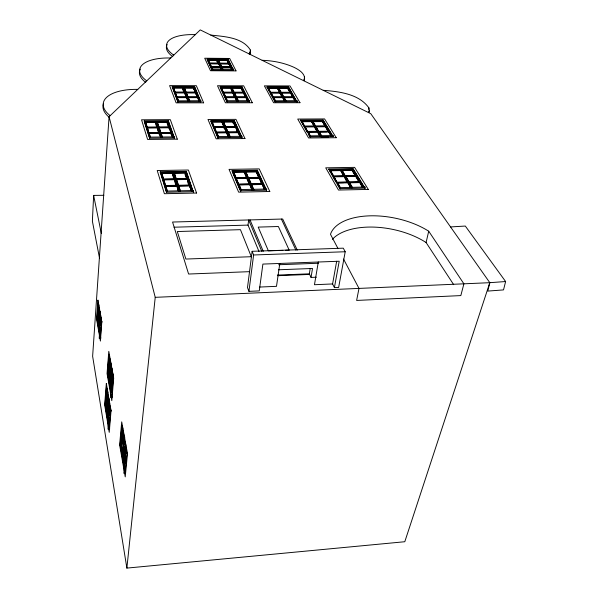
<?xml version="1.0" encoding="UTF-8"?>
<svg xmlns="http://www.w3.org/2000/svg" width="598" height="598" viewBox="0 0 598 598"><rect width="100%" height="100%" fill="white"/><g stroke="black" fill="none" stroke-linecap="round" stroke-linejoin="round"><path stroke-width="0.9" d="M103.843 195.299L93.639 195.404L92.384 221.185L99.567 258.411M174.123 137.144L168.337 120.796L144.305 120.916L144.268 121.454L168.3 121.334L173.779 136.83M145.62 122.553L145.658 122.014L155.659 121.962L157.326 127.628L147.243 127.695L145.62 122.553L155.63 122.5L157.326 127.628M147.31 127.92L157.401 127.86L159.135 133.077L148.962 133.16L145.658 122.014M159.135 134.408L159.165 132.532L157.438 127.314L147.347 127.374L149.029 133.391L159.21 133.309L160.384 136.852M155.555 123.584L155.659 121.962M157.341 121.947L159.061 127.075L169.099 127.008L167.298 121.895L157.341 121.947L157.311 122.493L167.261 122.441L168.756 126.701M157.334 128.944L157.438 127.314M159.135 127.299L160.884 132.517L171.006 132.442L169.174 127.239L159.135 127.299L159.098 127.845L169.137 127.778L170.662 132.121M169.122 133.003L160.847 133.062L160.884 132.517M172.68 137.219L171.088 132.674L160.959 132.749L160.922 133.294L171.043 133.219L172.374 137.009M109.075 116.707L92.63 356.266L126.873 568.1L404.794 541.728L489.807 282.682L370.775 113.68L200.255 29.9L109.075 116.707L155.226 297.333L126.873 568.1M99.492 333.579L96.928 318.913L98.035 303.022L101.466 322.083L100.292 338.162L100.853 338.147M166.326 191.943L160.234 171.79L186.232 171.364L193.371 192.272M163.306 178.772L161.714 173.001L172.538 172.822L174.541 178.869L163.62 179.064L161.714 173.001M100.045 333.564L97.474 318.898L98.558 304.771M98.528 313.801L98.177 318.719L99.186 324.445L98.64 324.46L97.638 318.734L98.094 312.171L98.64 312.163M98.954 307.738L98.722 311.05L99.739 316.746L99.193 316.761L98.177 311.057L98.64 304.434L98.932 306.056M98.64 324.46L99.111 317.874L99.657 317.859M99.193 316.761L99.604 310.938M100.262 330.515L99.709 330.53L98.685 324.714L99.156 318.129L99.702 318.114L100.001 319.773M100.27 322.8L99.238 317.015L99.649 311.192M100.113 329.685L99.231 324.707L99.545 319.511M100.815 322.785L99.784 317L100.143 312.014M167.298 121.895L167.186 123.517L168.083 126.073M163.665 179.908L163.703 179.333L174.631 179.138L176.679 185.305L176.634 185.881L174.586 179.714L163.665 179.908L165.609 186.098M168.3 121.334L168.337 120.796M100.927 322.21L101.226 318.031M169.062 128.862L169.174 127.239M177.987 102.325L172.209 86.605L194.529 86.665L200.921 101.78L178.025 101.802L172.209 86.605M166.939 190.314L165.743 185.791L176.769 185.582L178.593 191.083M173.45 88.138L173.487 87.622L182.779 87.637L184.543 92.668L175.184 92.653L173.45 88.138L182.734 88.153L184.543 92.668M170.968 134.311L171.088 132.674M186.456 97.452L184.662 92.346L175.296 92.339L175.259 92.854L184.618 92.862L186.456 97.452L177.023 97.452L175.55 93.624M188.138 101.025L186.583 97.138L177.143 97.138L177.105 97.653L186.539 97.653L187.787 100.77M174.384 138.549L174.429 138.003L149.724 138.22L144.305 120.916M174.496 179.445L172.538 172.822M186.292 179.228L176.335 179.407L174.317 173.36L174.362 172.792L185.126 172.613L187.196 179.213L185.126 172.613M174.504 180.858L174.631 179.138M182.734 88.153L182.779 87.637M176.335 179.407L174.362 172.792M188.534 185.649L178.488 185.843L176.425 179.677L176.47 179.108L187.338 178.914L189.499 185.059L178.533 185.268L176.47 179.108M250.42 50.068L249.964 54.089L250.42 50.068C242.549 37.308 224.34 36.575 210.81 35.073M110.862 392.58L107.461 373.279L108.926 354.756L113.224 378.422L111.669 397.177L112.267 397.154M108.507 425.298L105.054 404.614L106.459 386.831L110.608 410.908L109.113 428.893L109.696 428.863M111.295 391.638L108.044 373.257L109.441 355.661M108.492 421.672L105.629 404.584L106.9 388.58M109.554 355.758L108.881 364.234L112.162 382.496M106.429 395.951L107.005 388.715M110.376 376.777L110.099 380.186L109.509 380.208L108.253 373.115L108.858 365.475L109.449 365.453M111.034 368.622L110.824 371.209L110.234 371.231L108.963 364.175L109.584 356.445M107.917 407.993L107.618 411.678L107.042 411.701L105.831 404.495L106.414 397.154L106.99 397.132M109.621 414.698L106.511 395.913L107.102 388.483L107.872 392.953M109.778 378.414L108.836 373.092L109.314 367.15M110.667 370.326L109.554 364.152L109.965 359.002M178.286 190.874L176.769 185.582M184.535 93.901L184.662 92.346M178.488 185.843L178.533 185.268M180.155 190.837L178.623 185.544L189.596 185.335L191.524 190.814M186.195 92.869L186.24 92.346L195.553 92.361L197.43 97.452L188.041 97.452L186.195 92.869L195.509 92.877L197.43 97.452M107.311 409.877L106.399 404.472L106.84 398.963M108.006 401.265L107.087 395.883L107.461 391.249M109.509 380.208L110.129 372.532L108.858 365.475M110.234 371.231L110.862 363.472L110.062 359.077M107.042 411.701L107.633 404.338L106.414 397.154M108.335 395.637L107.737 403.089L108.313 403.059L108.544 400.271M109.569 380.522L110.182 372.846L111.475 380.036L110.839 387.743L109.569 380.522L110.152 380.5L111.273 386.816M112.461 375.245L112.177 378.706L111.579 378.728L110.286 371.545L110.914 363.778M108.328 419.355L107.094 412.022L107.685 404.659L108.933 411.962L108.38 419.684L108.799 422.173M108.395 395.958L107.79 403.411L108.365 403.381L108.769 398.418M110.152 380.5L110.705 373.675M112.177 378.706L110.884 371.522L111.37 365.483M108.597 417.494L107.67 412L108.193 405.549M186.456 98.7L186.583 97.138M189.065 99.986L188.168 97.138L197.564 97.138L199.194 101.017M111.579 378.728L112.147 371.799M109.643 403.231L109.09 411.035L109.673 411.005L110.084 406.02M111.549 391.735L110.899 388.065L111.527 380.358L112.125 380.335L111.774 384.611M112.207 372.12L111.639 379.05L112.132 381.793M109.113 417.808L108.963 419.654L108.38 419.684M109.344 415.034L109.494 413.188M112.237 379.027L112.73 372.965M193.072 191.427L186.232 171.364M193.453 89.207L193.58 87.667L184.341 87.644L186.157 92.152L195.471 92.159L195.426 92.675L186.113 92.668L184.603 88.908M200.166 100.621L194.529 86.665M189.14 184.752L187.338 178.914M195.426 93.908L195.553 92.361M189.446 187.054L189.596 185.335M198.82 100.763L197.564 97.138M120.116 444.815L121.872 425.627L126.955 453.605L125.079 473.011L120.116 444.815L120.744 444.785L122.343 427.421M209.808 63.62L208.306 59.83L216.969 59.905L218.569 63.186L218.524 63.68L209.808 63.62L208.261 60.323L216.924 60.398L218.524 63.68M211.049 66.266L209.92 63.268L218.636 63.336L220.206 67.155M122.964 452.23L121.626 444.71L122.276 437.676M123.831 442.939L122.478 435.456L122.889 431.001M212.305 68.934L209.92 63.268M212.253 70.489L207.132 58.97L227.965 59.15L233.534 70.123L212.297 69.996M123.285 445.525L124.803 454.017L124.048 461.985L122.538 453.471L123.218 445.159L121.723 436.832M123.36 450.414L123.106 453.067L122.47 453.097L120.998 444.748L121.626 444.71M124.063 442.879L124.234 441.092M124.69 461.948L123.173 453.434L123.838 446.377M125.274 450.929L124.048 444.142L124.72 436.996M124.937 452.664L125.7 444.591M124.728 465.842L124.115 462.366L124.87 454.398L125.52 454.36M125.774 444.964L125.004 453.045L125.647 453.007L126.163 447.625M125.58 452.626L125.834 449.935M125.064 464.063L125.266 457.014M216.969 59.905L216.835 61.377L217.627 63.022M212.111 122.194L212.163 121.663L221.88 121.611L224.063 127.195L214.271 127.254L212.111 122.194L221.828 122.142L224.063 127.195M218.382 60.413L218.434 59.92L227.061 59.994L228.66 63.762L219.989 63.694L218.382 60.413L227.008 60.48L228.66 63.762M219.802 66.326L218.636 63.336M221.275 66.333L218.434 59.92M214.271 127.254L212.163 121.663M214.368 127.479L214.42 126.948L224.22 126.881L226.44 132.562L216.566 132.636L214.368 127.479L224.168 127.419L226.44 132.562M221.26 69.331L220.326 66.812L211.557 66.752L212.746 69.278M222.74 69.338L221.806 66.819L230.536 66.879L231.897 69.57M220.131 86.725L227.173 101.757L249.575 101.742L241.981 86.777L220.131 86.725L220.086 87.233L241.928 87.286L248.671 100.599M216.566 132.636L214.42 126.948M223.458 92.712L221.41 87.727L230.507 87.749L232.674 92.212L232.615 92.72L223.458 92.712L221.709 88.982M223.555 92.907L223.6 92.398L232.772 92.406L234.917 97.459L225.685 97.459L223.555 92.907L232.712 92.922L234.917 97.459M227.008 60.48L227.061 59.994M233.085 69.839L227.965 59.15M221.828 122.142L221.88 121.611M230.409 67.23L228.787 63.41L220.109 63.343L221.731 66.67L230.462 66.729L230.409 67.23L222.553 67.17M236.943 100.987L235.074 97.145L225.835 97.145L225.782 97.661L235.014 97.661L236.509 100.733M223.465 122.134L223.517 121.603L233.183 121.551L235.455 127.12L225.715 127.18L223.465 122.134L233.13 122.082L235.455 127.12M224.056 128.488L224.22 126.881M231.501 69.39L230.536 66.879M225.715 127.18L223.517 121.603M225.812 127.404L225.872 126.873L235.619 126.806L237.929 132.472L228.107 132.547L225.812 127.404L235.56 127.344L237.929 132.472M232.615 92.72L230.507 87.749M226.433 133.862L226.605 132.248L216.723 132.322L218.644 136.815M231.979 88.257L232.031 87.749L241.084 87.771L243.274 92.735L234.162 92.72L231.979 88.257L241.031 88.28L243.274 92.735M228.107 132.547L225.872 126.873M229.542 135.761L228.264 132.233L238.094 132.158L240.164 136.628M232.712 92.922L232.772 92.406M234.162 92.72L232.031 87.749M234.259 92.922L234.311 92.406L243.431 92.421L245.658 97.459L236.472 97.459L234.259 92.922L243.379 92.929L245.658 97.459M235.014 97.661L235.074 97.145M233.011 123.143L233.183 121.551M238.071 100.733L236.629 97.145L245.815 97.145L247.751 100.98M241.218 136.329L234.147 120.46L210.81 120.579L218.061 137.615L242.033 137.405L241.966 137.944M235.56 127.344L235.619 126.806M241.031 88.28L241.084 87.771M266.2 189.342L257.297 170.213L232.114 170.624L232.054 171.185L257.23 170.774L265.736 189.08M241.928 87.286L241.981 86.777M235.709 177.486L233.594 171.813L244.081 171.641L246.712 177.584L236.135 177.77L233.594 171.813M239.761 136.426L238.094 132.158M243.379 92.929L243.431 92.421M236.188 178.6L236.255 178.032L246.832 177.845L249.448 184.468L238.781 184.677L236.188 178.6L246.765 178.413L249.448 184.468M247.31 100.733L245.815 97.145M166.58 192.399L166.73 191.083L193.528 190.53L193.348 191.838M177.965 101.959L178.107 100.748M238.781 184.677L236.255 178.032M240.882 189.596L238.961 184.378L249.643 184.169L252.035 189.573M240.598 191.285L232.114 170.624M246.645 178.144L244.081 171.641M245.845 171.611L245.778 172.172L256.206 172L258.941 177.927L256.273 171.439L245.845 171.611L248.424 178.114L258.067 177.942M246.765 178.413L246.832 177.845M250.569 182.921L248.611 177.815L259.136 177.628L261.857 184.229L259.136 177.628M251.967 190.142L249.643 184.169M258.994 251.511L248.021 225.102L248.656 219.959L261.819 251.354M256.206 172L256.273 171.439M269.152 91.262L267.052 86.845L288.453 86.897L297.124 102.213M257.23 170.774L257.297 170.213M270.311 92.025L268.33 87.831L277.24 87.854L279.752 92.271L279.685 92.772L270.715 92.765L268.33 87.831M270.827 92.959L270.887 92.451L279.864 92.466L282.353 97.459L273.316 97.459L270.827 92.959L279.797 92.974L282.353 97.459M252.124 251.302L247.497 287.571L248.932 291.346L259.263 290.897L262.888 264.084L339.201 261.236L334.409 287.638L338.64 287.459L345.21 251.751L343.297 248.17L252.124 251.302L253.612 254.98L248.932 291.346M264.114 189.118L262.051 183.93L251.437 184.139L253.844 189.536M275.11 100.711L273.488 97.153L282.533 97.153L284.7 100.957M279.266 92.04L277.24 87.854M281.195 92.78L290.12 92.787L290.187 92.279L287.601 87.876L278.735 87.861L278.668 88.362L287.533 88.377L289.686 92.055M266.506 190.747L266.581 190.171L240.665 190.71M279.797 92.974L279.864 92.466M200.853 101.944L201.01 100.733L178.144 100.853M284.2 100.703L282.533 97.153M295.285 100.95L293.057 97.153L284.057 97.153L283.99 97.661L292.983 97.661L294.769 100.703M287.533 88.377L287.601 87.876M296.197 100.651L288.453 86.897M292.871 97.467L290.307 92.481L281.374 92.466L283.938 96.951L292.938 96.958L292.871 97.467L284.775 97.467M292.983 97.661L293.057 97.153M233.467 70.302L233.639 69.129L212.387 68.994L212.148 70.265M307.409 132.569L300.607 120.131L323.025 120.019L333.243 136.598L310.242 136.8L300.607 120.131M279.827 263.374L276.493 286.337L259.562 287.055M304.352 125.961L301.968 121.185L311.304 121.14L314.242 126.081L314.159 126.604L305.615 126.664M304.763 126.664L301.968 121.185M317.284 131.859L314.376 126.298L304.965 126.357L304.89 126.888L314.294 126.828L317.284 131.859L308.665 131.926M307.806 131.934L304.965 126.357M320.109 135.94L317.501 131.553L308.015 131.627L307.933 132.158L317.418 132.083L319.594 135.739M314.159 126.604L311.304 121.14M310.16 137.338L310.242 136.8M314.294 126.828L314.376 126.298M315.744 126.597L312.874 121.132L322.158 121.08L325.185 126.014L325.103 126.537L315.744 126.597L313.217 122.358M317.418 132.083L317.501 131.553M328.309 131.769L325.319 126.23L315.953 126.29L318.876 131.844L326.598 131.784M321.193 135.724L319.093 131.538L328.534 131.47L331.217 135.843M325.103 126.537L322.158 121.08M332.667 136.337L323.025 120.019M327.868 131.052L325.319 126.23M331.128 136.374L328.534 131.47M316.394 277.203L311.035 277.427L309.338 273.824L310.22 268.465M330.148 171.955L328.878 169.055L352.992 168.658L364.982 188.131L364.877 188.691M311.035 277.427L312.515 268.465L278.376 269.788M318.308 261.939L314.466 284.723L332.585 283.953L334.409 287.638M343.715 182.644L337.22 182.764L333.886 176.29L344.007 176.104L347.423 182.569M343.76 176.403L340.404 170.056L330.365 170.221L333.736 176.029L343.857 175.849L343.76 176.403L341.002 176.447M240.575 190.859L240.8 189.559L266.73 189.028L266.484 190.321M355.526 176.193L352.08 169.862L342.093 170.026L342.004 170.572L351.983 170.408L355.526 176.193L346.377 176.358M346.99 181.829L344.007 176.104M345.465 176.373L342.093 170.026M359.293 182.338L355.78 175.894L345.711 176.074L345.614 176.627L355.683 176.447L359.293 182.338L354.681 182.427M304.464 76.439L304.188 80.723C306.363 74.159 299.194 69.914 294.276 67.462C284.229 62.82 273.159 60.69 262.141 60.293M350.264 187.346L347.677 182.278L337.466 182.472L340.524 187.757M351.983 170.408L352.08 169.862M363.92 187.129L352.992 168.658M332.585 283.953L336.674 261.251M355.683 176.447L355.78 175.894M362.216 187.107L359.555 182.046L349.396 182.241L352.543 187.51M275.401 100.688L275.035 101.929M368.592 109.307L368.899 107.872C358.92 93.849 339.201 91.539 323.234 90.305M368.861 112.484L369.325 110.331L368.899 107.872M310.138 136.957L310.407 135.731M453.68 284.663L426.09 242.526L428.714 231.209A59.897 30.692 11.5 0 0 369.661 215.841A59.897 30.692 11.5 0 0 330.477 234.274L337.87 248.312M333.131 136.748L333.415 135.537L310.474 135.851M505.616 281.538L489.807 282.682L487.789 291.077L503.516 289.91L505.616 281.538L465.311 226.051L450.548 226.934M340.075 188.789L340.404 187.518M364.847 188.273L365.199 187.01L340.479 187.652M368.637 112.618L369.325 110.331M303.597 80.663L304.561 78.63M249.089 53.88L250.263 52.056M109.613 428.37L107.969 429.125L109.419 410.961L110.869 410.729M112.177 396.661L110.503 397.393L112.013 378.467L113.5 378.242M100.778 337.75L99.208 338.326L100.748 316.125L100.449 314.473M101.952 321.679L100.367 322.24M170.729 58.013L170.751 58.013A38.997 16.303 8 0 0 146.742 80.857L146.734 80.872M110.196 115.638L110.182 115.653A41.912 18.71 7.1 0 1 137.764 89.394L137.794 89.364M195.262 34.654L195.284 34.654A36.859 14.614 8.6 0 0 173.771 55.128L173.771 55.113M226.978 101.974L227.285 100.718L249.695 100.703L249.359 101.952M149.575 138.415L149.792 137.114L174.511 136.905L174.257 138.198M296.944 101.907L297.341 100.673L275.461 100.793M217.859 137.809L218.165 136.523L242.153 136.322L241.809 137.6M125.371 472.801L123.816 473.287L125.64 453.68L127.247 453.396M124.115 462.366L124.758 462.329M122.538 453.471L123.173 453.434M124.803 454.017L125.453 453.979M123.345 443.806L123.98 443.776M124.048 444.142L123.412 444.179L123.793 434.103M121.843 435.486L122.478 435.456M109.03 410.714L109.621 410.684M110.608 410.908L111.198 410.878M107.094 412.022L107.67 412M107.633 404.338L108.216 404.308M105.054 404.614L105.629 404.584M105.831 404.495L106.399 404.472M155.226 297.333L489.807 282.682M106.511 395.913L107.087 395.883M110.899 388.065L111.49 388.035M277.352 275.102L309.338 273.824M277.614 275.708L309.622 274.422M249.65 271.656L188.602 274.034L172.568 222.037L282.682 219.025L297.273 250.121M110.286 371.545L110.884 371.522M108.253 373.115L108.836 373.092M107.461 373.279L108.044 373.257M278.593 264.742L318.338 263.247M282.861 250.368L268.39 250.868L258.209 227.105L278.376 226.515L289.193 250.151L285.575 250.27M253.612 254.98L345.21 251.751M108.963 364.175L109.554 364.152M174.011 227.21L248.021 225.102M100.307 330.776L99.754 330.791L100.202 333.318M101.466 322.083L102.026 322.068M100.187 323.922L100.741 323.907M100.232 324.176L100.785 324.161M98.685 324.714L99.231 324.707M99.238 317.015L99.784 317M97.638 318.734L98.177 318.719M96.928 318.913L97.474 318.898M98.177 311.057L98.722 311.05M170.206 186.008L175.715 185.903M165.698 186.374L176.724 186.157M178.578 186.12L189.544 185.911L191.472 191.397M238.894 184.946L249.568 184.737M261.984 184.498L251.369 184.707L253.776 190.104M347.58 182.831L337.369 183.033L339.118 186.053M349.299 182.801L359.45 182.599M193.423 191.689L166.64 192.25L160.234 171.79M364.982 188.131L340.202 188.647L328.878 169.055M176.38 178.839L187.241 178.645M248.491 177.546L259.016 177.359M345.562 175.819L355.623 175.64M241.36 178.241L245.771 178.159M176.425 179.677L187.286 179.482M248.544 178.376L259.069 178.189M343.91 176.657L333.789 176.844L335.5 179.804M176.679 185.305L165.653 185.515L163.703 179.333M238.849 184.109L249.523 183.9M261.931 183.661L251.317 183.87L248.611 177.815M337.317 182.211L347.52 182.009M359.398 181.785L349.239 181.979L345.711 176.074M160.197 172.359L186.187 171.94M328.788 169.6L352.895 169.212M161.669 173.577L172.493 173.39M174.317 173.36L185.081 173.181M233.534 172.381L244.014 172.202M330.275 170.766L340.314 170.602M228.204 132.771L238.034 132.696M319.011 132.068L328.444 131.994M321.201 137.234L328.556 137.174M147.272 127.15L157.364 127.082M214.323 126.716L224.123 126.656M225.767 126.649L235.515 126.582M304.838 126.141L314.242 126.081M315.826 126.073L325.185 126.014M325.237 126.754L315.879 126.813L317.59 129.691M148.992 132.607L159.165 132.532M216.626 132.091L226.5 132.016M228.159 132.008L237.989 131.934M307.888 131.403L317.366 131.328M318.958 131.313L328.392 131.246M234.087 120.998L210.758 121.117L218.008 138.16M300.532 120.654L322.942 120.534M301.893 121.708L311.222 121.663M312.791 121.656L322.075 121.603M186.501 96.928L177.06 96.928L175.296 92.339M197.475 96.936L188.086 96.928L186.24 92.346M234.977 96.943L225.738 96.943L223.6 92.398M245.718 96.943L236.524 96.943L234.311 92.406M282.42 96.951L273.383 96.951L270.887 92.451M188.123 97.653L197.519 97.661M236.569 97.661L245.763 97.661M273.428 97.661L282.465 97.661M297.191 101.697L275.267 101.72L267.052 86.845M184.296 88.16L193.543 88.175L195.426 92.675M221.357 88.235L230.454 88.257M268.27 88.34L277.173 88.362M184.58 92.144L175.221 92.137L173.487 87.622M223.51 92.197L232.674 92.212M234.214 92.212L243.334 92.219M270.782 92.256L279.752 92.271M290.187 92.279L281.262 92.271L278.735 87.861M281.307 92.974L290.232 92.982M172.179 87.121L194.485 87.173M266.992 87.345L288.378 87.398M211.483 66.602L220.258 66.662M211.438 67.096L215.826 67.126M211.513 67.245L220.281 67.305M221.753 67.312L230.484 67.372M227.913 59.643L207.095 59.464L211.879 69.704M209.853 63.119L218.569 63.186M220.034 63.201L228.713 63.268M209.876 63.762L218.591 63.829M220.057 63.837L228.735 63.904M428.714 231.209L463.906 283.818L460.826 295.591L356.625 300.435L358.994 288.408L343.521 259.046M331.793 136.038L322.471 120.863L312.298 120.916L321.35 136.09M363.412 187.525L352.409 169.6L341.465 169.78L352.192 187.757M359.555 182.046L362.777 187.294M319.093 131.538L321.717 135.925M342.43 171.297L343.297 172.747M344.164 174.197L345.031 175.648M346.055 177.367L348.701 181.799M320.663 136.097L311.625 120.923L301.392 120.975L310.654 136.987M351.452 187.772L340.74 169.795L329.737 169.974L340.621 188.789M340.404 170.056L343.857 175.849M347.677 182.278L350.817 187.54M295.823 101.122L287.915 87.689L278.197 87.667L285.889 101.129M290.307 92.481L292.938 96.958M308.015 131.627L310.564 136.023M305.301 127.606L307.387 131.209M308.359 132.891L309.211 134.356M331.539 172.949L333.221 175.857M336.36 181.284L337.22 182.764M308.329 134.161L309.704 136.538M331.053 173.525L331.957 175.094M332.862 176.664L336.031 182.151M336.936 183.721L339.657 188.422M284.057 97.153L286.233 100.957M285.231 101.129L277.554 87.659L267.792 87.637L275.252 101.137M273.488 97.153L276.022 101.72M270.019 92.832L274.774 101.451M232.323 69.585L227.404 59.852L217.941 59.77L222.306 68.71M248.29 101.152L241.42 87.577L231.501 87.555L238.139 101.159M228.787 63.41L230.462 66.729M221.806 66.819L222.792 68.837M236.629 97.145L238.505 100.987M221.671 68.703L217.321 59.763L207.82 59.688L212.402 69.458M237.473 101.159L230.85 87.555L220.879 87.532L227.277 101.167M220.326 66.812L221.312 68.83M225.835 97.145L227.644 100.995M220.475 88.07L226.732 101.443M281.389 219.062L295.92 250.166M234.147 120.46L241.637 136.561M240.717 136.793L233.549 121.327L222.949 121.387L229.856 136.882M265.161 189.514L256.654 171.178L245.225 171.364L253.425 189.76M262.051 183.93L264.548 189.319M236.457 130.611L237.473 132.808M228.264 132.233L230.267 136.718M246.159 173.024L248.424 178.114M229.139 136.89L222.247 121.387L211.602 121.439L218.576 137.802M252.648 189.775L244.47 171.372L232.973 171.566L241.203 190.852M226.605 132.248L228.593 136.733M228.204 136.523L226.545 132.786L216.663 132.861L218.263 136.613M238.961 184.378L241.278 189.798M232.405 172.022L239.888 189.611M250.031 219.922L263.247 251.302M199.702 101.144L193.946 87.465L183.81 87.443L189.334 101.152M193.58 87.667L195.471 92.159M188.168 97.138L189.738 101.017M188.647 101.152L183.145 87.443L172.964 87.42L178.555 102.011M182.652 89.184L183.556 91.442M177.143 97.138L178.638 101.025M177.404 98.438L178.301 100.77M173.218 137.331L167.702 121.671L156.788 121.73L162.028 137.428M192.13 191.024L185.552 172.344L173.749 172.538L180.005 191.27M184.984 174.324L186.494 178.63M187.503 181.508L188.422 184.147M160.959 132.749L162.439 137.174M178.623 185.544L180.469 191.046M157.595 123.345L158.739 126.761M159.389 128.712L160.847 133.062M161.221 134.184L162.103 136.845M161.288 137.435L156.071 121.73L145.105 121.79L150.046 137.533M179.206 191.285L172.972 172.553L161.109 172.747L167.006 191.539M160.713 137.189L159.247 132.763L149.066 132.838L150.464 137.278M155.839 124.436L156.691 127M157.618 129.818L158.485 132.427M172.411 174.534L173.271 177.128M174.795 181.74L175.67 184.386M165.743 185.791L167.477 191.308M149.313 134.281L150.15 136.942M144.544 122.321L149.149 137.039M93.639 195.404L101.309 233.347M111.871 368.48L112.2 370.297M113.029 374.841L113.366 376.658M122.889 429.132L122.583 427.473L121.745 435.508L125.782 457.971M123.188 430.792L123.487 432.444M111.243 365.572L112.058 370.042M112.446 372.165L113.269 376.71M99.223 307.678L99.515 309.301M99.859 311.184L100.15 312.829M101.092 318.046L101.398 319.721M109.763 367.217L110.398 370.745M110.936 373.728L111.587 377.316M122.956 440.128L123.554 443.454M124.078 446.34L124.384 448.037M125.565 457.657L121.693 436.084L120.893 444.763L124.728 466.41M112.11 383.056L108.836 364.795L108.171 373.174L111.579 392.438M124.87 454.398L125.498 457.859M111.527 380.358L112.185 384.013M100.314 323.055L100.614 324.736M98.109 311.132L100.561 324.916M98.072 311.603L100.531 325.402M120.744 444.785L124.601 466.604M97.571 318.801L100.195 333.759M110.854 395.248L107.049 373.563L108.799 351.355L113.68 378.145L111.804 400.667L111.168 397.057M124.115 470.477L119.622 444.89L121.715 421.874L127.494 453.561L125.236 476.868L124.436 472.3M108.858 398.687L109.172 400.503M110.555 408.494L110.981 410.961M108.365 403.381L109.464 409.772M107.296 398.926L107.603 400.72M108.425 405.541L109.202 410.108M109.427 414.339L106.392 396.489L105.749 404.532L108.604 421.56M108.986 412.291L109.404 414.765M332.383 239.32A59.479 31.014 11.6 0 1 426.09 242.526M172.8 56.683A36.829 14.666 8.6 0 1 167.134 44.551M109.225 117.29A41.875 18.762 7.1 0 1 103.589 103.574M145.763 82.457A38.967 16.355 8 0 1 140.381 69.069M97.93 300.181L96.599 319.227L100.412 341.069L101.817 321.761L97.93 300.181M106.339 383.468L104.657 404.794L109.24 432.339L111.041 410.736L106.339 383.468M251.31 256.714L185.866 259.046L177.314 231.531L240.441 229.669L251.31 256.714M196.585 193.034L164.383 193.715L157.214 170.512L188.348 170.019L196.585 193.034M269.803 191.495L238.639 192.152L229.034 169.369L259.196 168.883L269.803 191.495M368.278 189.417L338.483 190.044L325.731 167.829L354.607 167.365L368.278 189.417M177.307 139.162L147.601 139.431L141.539 119.809L170.325 119.667L177.307 139.162M244.963 138.549L216.14 138.811L207.992 119.488L235.956 119.353L244.963 138.549M336.233 137.719L308.59 137.966L297.729 119.062L324.594 118.935L336.233 137.719M203.634 102.819L176.118 102.849L169.593 85.619L196.331 85.686L203.634 102.819M252.326 102.766L225.401 102.796L217.485 85.746L243.663 85.813L252.326 102.766M299.979 102.714L273.622 102.744L264.376 85.873L290.008 85.94L299.979 102.714M236.023 70.885L210.511 70.728L204.71 58.23L229.669 58.455L236.023 70.885"/></g></svg>
